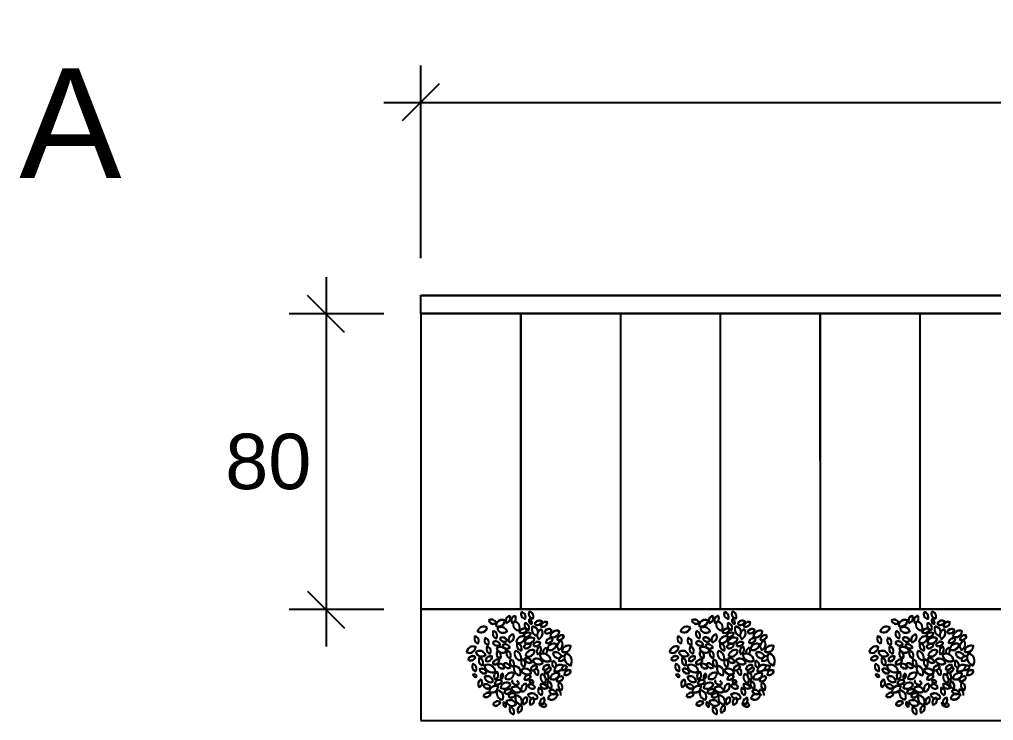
# Model space of a CAD drawing. Header units: inches. Extents: x -173 to 14008, y -3334 to 10368.
# Drawn here: x 12547.9 to 12811.4, y 289.4 to 479.1 of the extents above; entities that cross this region are included whole.
import ezdxf

# ---------------------------------------------------------------- set-up
doc = ezdxf.new("R2010")
doc.units = ezdxf.units.IN
doc.header["$MEASUREMENT"] = 0
doc.layers.add('ARREDAMENTO', color=8, linetype='Continuous', lineweight=18)
doc.layers.add('QUOTE', color=6, linetype='Continuous', lineweight=9)
doc.styles.get("Standard").update_dxf_attribs({"font": 'Arial.ttf'})
doc.dimstyles.get("Standard").update_dxf_attribs({"dimtxt": 15, "dimasz": 10, "dimexe": 10, "dimexo": 10, "dimgap": 5, "dimtad": 2, "dimtih": 1, "dimtoh": 1, "dimdec": 0, "dimzin": 0, "dimdsep": 46, "dimtxsty": 'Standard', "dimblk": 'OBLIQUE', "dimblk1": 'OBLIQUE', "dimblk2": 'OBLIQUE', "dimcen": 0.09, "dimdle": 10, "dimadec": 0, "dimazin": 0, "dimtfac": 1, "dimtdec": 0, "dimtofl": 0, "dimtmove": 0, "dimatfit": 3, "dimldrblk": 'OBLIQUE', "dimfxl": 1, "dimtolj": 1, "dimtzin": 0, "dimarcsym": 0})

# ---------------------------------------------------------------- blocks, each defined once
blk = doc.blocks.new('_Oblique')
at = {"color": 0, "linetype": 'ByBlock', "lineweight": -2}
blk.add_line((-0.5, -0.5), (0.5, 0.5), dxfattribs=at)
blk = doc.blocks.new('*D78')
at = {"layer": 'Defpoints', "color": 0, "transparency": 16777216}
for p in [(13149.49, 456.65), (12656.45, 404.49), (13149.49, 404.4)]:
    blk.add_point(p, dxfattribs=at)
at = {"layer": 'QUOTE', "color": 0, "lineweight": -2, "transparency": 16777216}
for p, q in [((12656.45, 414.49), (12656.45, 466.65)), ((13149.49, 414.4), (13149.49, 466.65)), ((12646.45, 456.65), (13159.49, 456.65))]:
    blk.add_line(p, q, dxfattribs=at)
at = {"layer": 'QUOTE', "color": 0, "lineweight": -2, "transparency": 16777216, "xscale": 10, "yscale": 10, "zscale": 10, "rotation": 180}
blk.add_blockref('_Oblique', (12656.45, 456.65), dxfattribs=at)
at = {"layer": 'QUOTE', "color": 0, "lineweight": -2, "transparency": 16777216, "xscale": 10, "yscale": 10, "zscale": 10}
blk.add_blockref('_Oblique', (13149.49, 456.65), dxfattribs=at)
at = {"layer": 'QUOTE', "color": 0, "transparency": 16777216, "insert": (12902.97, 469.25), "char_height": 15, "attachment_point": 5}
blk.add_mtext('\\A1;493', dxfattribs=at)
blk = doc.blocks.new('*D79')
at = {"layer": 'Defpoints', "color": 0, "transparency": 16777216}
for p in [(12656.49, 399.4), (12630.86, 319.4), (12656.49, 319.4)]:
    blk.add_point(p, dxfattribs=at)
at = {"layer": 'QUOTE', "color": 0, "lineweight": -2, "transparency": 16777216}
for p, q in [((12630.86, 409.4), (12630.86, 309.4)), ((12646.49, 399.4), (12620.86, 399.4)), ((12646.49, 319.4), (12620.86, 319.4))]:
    blk.add_line(p, q, dxfattribs=at)
at = {"layer": 'QUOTE', "color": 0, "lineweight": -2, "transparency": 16777216, "xscale": 10, "yscale": 10, "zscale": 10}
for p, rotation in [((12630.86, 399.4), 90), ((12630.86, 319.4), 270)]:
    blk.add_blockref('_Oblique', p, dxfattribs=dict(at, rotation=rotation))
at = {"layer": 'QUOTE', "color": 0, "transparency": 16777216, "insert": (12615.22, 359.4), "char_height": 15, "attachment_point": 5}
blk.add_mtext('\\A1;80', dxfattribs=at)

msp = doc.modelspace()

# ---------------------------------------------------------------- linework, layer by layer
for p, q in [((12656.45, 404.49), (13034.45, 404.55)), ((12656.45, 399.49), (12656.45, 404.49)), ((12656.49, 399.4), (12656.49, 404.4)), ((12656.49, 404.4), (13034.49, 404.4)), ((12683.45, 399.5), (12656.45, 399.49)), ((12656.45, 399.49), (12656.47, 289.49)), ((12683.49, 399.4), (12656.49, 399.4)), ((12656.49, 399.4), (12656.49, 289.4)), ((13034.45, 399.55), (12670.45, 399.49)), ((13034.49, 399.4), (12670.49, 399.4)), ((12710.45, 399.5), (12683.45, 399.5)), ((12683.45, 399.5), (12683.46, 319.5)), ((12710.49, 399.4), (12683.49, 399.4)), ((12683.49, 399.4), (12683.49, 319.4)), ((12737.45, 399.5), (12710.45, 399.5)), ((12710.45, 399.5), (12710.46, 319.5)), ((12737.49, 399.4), (12710.49, 399.4)), ((12710.49, 399.4), (12710.49, 319.4)), ((12764.45, 399.51), (12737.45, 399.5)), ((12737.45, 399.5), (12737.46, 319.5)), ((12764.49, 399.4), (12737.49, 399.4)), ((12737.49, 399.4), (12737.49, 319.4)), ((12791.45, 399.51), (12764.45, 399.51)), ((12764.45, 399.51), (12764.46, 319.51)), ((12791.49, 399.4), (12764.49, 399.4)), ((12764.49, 399.4), (12764.49, 319.4)), ((12818.45, 399.52), (12791.45, 399.51)), ((12791.45, 399.51), (12791.46, 319.51)), ((12818.49, 399.4), (12791.49, 399.4)), ((12791.49, 399.4), (12791.49, 319.4)), ((13034.46, 319.55), (12656.46, 319.49)), ((13034.49, 319.4), (12656.49, 319.4)), ((12656.49, 289.4), (13034.49, 289.4))]:
    msp.add_line(p, q)
at = {"layer": 'ARREDAMENTO', "linetype": 'ByBlock', "lineweight": -3}
for points in [[(12685.77, 318.89, 0.535384), (12686.84, 317.09, 0.500203)], [(12738.6, 318.8, 0.535384), (12739.64, 316.98, 0.500203)], [(12740.68, 318.9, 0.535384), (12741.76, 317.1, 0.500203)], [(12792.6, 318.81, 0.535384), (12793.64, 316.98, 0.500203)], [(12794.68, 318.91, 0.535384), (12795.76, 317.11, 0.500203)], [(12674.84, 316.52, 0.535384), (12676.83, 315.87, 0.500203)], [(12674.86, 316.42, 0.535384), (12676.86, 315.78, 0.500203)], [(12676.76, 315.09, 0.535384), (12679.22, 316.55, 0.500203)], [(12676.79, 314.99, 0.535384), (12679.24, 316.45, 0.500203)], [(12679.55, 315.85, 0.535384), (12680.5, 317.72, 0.500203)], [(12679.57, 315.76, 0.535384), (12680.52, 317.63, 0.500203)], [(12682.06, 317.75, 0.535384), (12681.11, 315.89, 0.500203)], [(12682.08, 317.66, 0.535384), (12681.13, 315.79, 0.500203)], [(12683.69, 318.79, 0.535384), (12684.73, 316.97, 0.500203)], [(12683.71, 318.69, 0.535384), (12684.75, 316.87, 0.500203)], [(12685.79, 318.79, 0.535384), (12686.87, 316.99, 0.500203)], [(12685.79, 316.83, 0.535384), (12686.47, 315.62, 0.500203)], [(12685.81, 316.73, 0.535384), (12686.5, 315.52, 0.500203)], [(12687.27, 315.56, 0.535384), (12689.25, 316.26, 0.500203)], [(12687.3, 315.46, 0.535384), (12689.27, 316.16, 0.500203)], [(12729.75, 316.53, 0.535384), (12731.74, 315.88, 0.500203)], [(12729.78, 316.42, 0.535384), (12731.77, 315.78, 0.500203)], [(12731.68, 315.1, 0.535384), (12734.13, 316.56, 0.500203)], [(12731.7, 314.99, 0.535384), (12734.16, 316.45, 0.500203)], [(12734.46, 315.86, 0.535384), (12735.41, 317.73, 0.500203)], [(12734.49, 315.76, 0.535384), (12735.44, 317.63, 0.500203)], [(12736.97, 317.76, 0.535384), (12736.02, 315.89, 0.500203)], [(12737, 317.66, 0.535384), (12736.05, 315.79, 0.500203)], [(12738.63, 318.69, 0.535384), (12739.67, 316.87, 0.500203)], [(12740.71, 318.79, 0.535384), (12741.78, 316.99, 0.500203)], [(12740.7, 316.83, 0.535384), (12741.39, 315.63, 0.500203)], [(12740.73, 316.73, 0.535384), (12741.41, 315.52, 0.500203)], [(12742.19, 315.57, 0.535384), (12744.16, 316.27, 0.500203)], [(12742.21, 315.46, 0.535384), (12744.19, 316.16, 0.500203)], [(12783.75, 316.54, 0.535384), (12785.74, 315.89, 0.500203)], [(12783.78, 316.42, 0.535384), (12785.77, 315.78, 0.500203)], [(12785.68, 315.11, 0.535384), (12788.13, 316.57, 0.500203)], [(12785.7, 314.99, 0.535384), (12788.16, 316.45, 0.500203)], [(12788.46, 315.87, 0.535384), (12789.41, 317.74, 0.500203)], [(12788.49, 315.76, 0.535384), (12789.44, 317.63, 0.500203)], [(12790.97, 317.77, 0.535384), (12790.02, 315.9, 0.500203)], [(12791, 317.66, 0.535384), (12790.05, 315.79, 0.500203)], [(12792.63, 318.69, 0.535384), (12793.67, 316.87, 0.500203)], [(12794.71, 318.79, 0.535384), (12795.78, 316.99, 0.500203)], [(12794.7, 316.84, 0.535384), (12795.39, 315.64, 0.500203)], [(12794.73, 316.73, 0.535384), (12795.41, 315.52, 0.500203)], [(12796.19, 315.58, 0.535384), (12798.16, 316.28, 0.500203)], [(12796.21, 315.46, 0.535384), (12798.19, 316.16, 0.500203)], [(12674.45, 314.53, 0.535384), (12671.84, 313.6, 0.500203)], [(12674.47, 314.44, 0.535384), (12671.87, 313.51, 0.500203)], [(12676.15, 313.65, 0.535384), (12676.89, 311.69, 0.500203)], [(12676.18, 313.56, 0.535384), (12676.92, 311.59, 0.500203)], [(12677.13, 314.38, 0.535384), (12679.82, 313.57, 0.500203)], [(12677.15, 314.28, 0.535384), (12679.84, 313.47, 0.500203)], [(12685.14, 314.07, 0.535384), (12683.18, 313.33, 0.500203)], [(12685.16, 313.97, 0.535384), (12683.2, 313.23, 0.500203)], [(12684.62, 315.81, 0.535384), (12685.7, 314.01, 0.500203)], [(12684.65, 315.71, 0.535384), (12685.72, 313.91, 0.500203)], [(12689.11, 314.14, 0.535384), (12688.28, 311.54, 0.500203)], [(12689.14, 314.04, 0.535384), (12688.3, 311.44, 0.500203)], [(12690.73, 316.01, 0.535384), (12688.93, 314.94, 0.500203)], [(12690.76, 315.92, 0.535384), (12688.95, 314.85, 0.500203)], [(12689.89, 313.28, 0.535384), (12691.86, 313.98, 0.500203)], [(12689.91, 313.18, 0.535384), (12691.89, 313.88, 0.500203)], [(12691.48, 312.15, 0.535384), (12693.94, 313.61, 0.500203)], [(12691.51, 312.05, 0.535384), (12693.96, 313.51, 0.500203)], [(12729.36, 314.54, 0.535384), (12726.76, 313.61, 0.500203)], [(12729.39, 314.44, 0.535384), (12726.78, 313.51, 0.500203)], [(12731.07, 313.66, 0.535384), (12731.81, 311.7, 0.500203)], [(12731.09, 313.56, 0.535384), (12731.83, 311.59, 0.500203)], [(12732.04, 314.39, 0.535384), (12734.73, 313.57, 0.500203)], [(12732.07, 314.28, 0.535384), (12734.76, 313.47, 0.500203)], [(12740.05, 314.08, 0.535384), (12738.09, 313.34, 0.500203)], [(12740.08, 313.97, 0.535384), (12738.12, 313.23, 0.500203)], [(12739.53, 315.81, 0.535384), (12740.61, 314.02, 0.500203)], [(12739.56, 315.71, 0.535384), (12740.64, 313.91, 0.500203)], [(12744.03, 314.15, 0.535384), (12743.19, 311.55, 0.500203)], [(12744.05, 314.04, 0.535384), (12743.22, 311.44, 0.500203)], [(12745.64, 316.02, 0.535384), (12743.84, 314.95, 0.500203)], [(12745.67, 315.92, 0.535384), (12743.87, 314.85, 0.500203)], [(12744.8, 313.29, 0.535384), (12746.78, 313.99, 0.500203)], [(12744.83, 313.18, 0.535384), (12746.8, 313.88, 0.500203)], [(12746.39, 312.16, 0.535384), (12748.85, 313.61, 0.500203)], [(12746.42, 312.05, 0.535384), (12748.88, 313.51, 0.500203)], [(12783.36, 314.55, 0.535384), (12780.76, 313.62, 0.500203)], [(12783.39, 314.44, 0.535384), (12780.78, 313.51, 0.500203)], [(12785.07, 313.67, 0.535384), (12785.81, 311.71, 0.500203)], [(12785.09, 313.56, 0.535384), (12785.83, 311.59, 0.500203)], [(12786.04, 314.4, 0.535384), (12788.73, 313.58, 0.500203)], [(12786.07, 314.28, 0.535384), (12788.76, 313.47, 0.500203)], [(12794.05, 314.09, 0.535384), (12792.09, 313.35, 0.500203)], [(12794.08, 313.97, 0.535384), (12792.12, 313.23, 0.500203)], [(12793.53, 315.82, 0.535384), (12794.61, 314.02, 0.500203)], [(12793.56, 315.71, 0.535384), (12794.64, 313.91, 0.500203)], [(12798.03, 314.16, 0.535384), (12797.19, 311.56, 0.500203)], [(12798.05, 314.04, 0.535384), (12797.22, 311.44, 0.500203)], [(12799.64, 316.03, 0.535384), (12797.84, 314.96, 0.500203)], [(12799.67, 315.92, 0.535384), (12797.87, 314.85, 0.500203)], [(12798.8, 313.3, 0.535384), (12800.78, 314, 0.500203)], [(12798.83, 313.18, 0.535384), (12800.8, 313.88, 0.500203)], [(12800.39, 312.17, 0.535384), (12802.85, 313.62, 0.500203)], [(12800.42, 312.05, 0.535384), (12802.88, 313.51, 0.500203)], [(12671.92, 310.3, 0.535384), (12671.16, 312.26, 0.500203)], [(12671.95, 310.21, 0.535384), (12671.18, 312.16, 0.500203)], [(12674.66, 309.86, 0.535384), (12673.89, 311.81, 0.500203)], [(12674.68, 309.76, 0.535384), (12673.92, 311.71, 0.500203)], [(12677.85, 311.68, 0.535384), (12679.84, 311.04, 0.500203)], [(12677.87, 311.59, 0.535384), (12679.87, 310.94, 0.500203)], [(12680.34, 310.6, 0.535384), (12681.49, 312.76, 0.500203)], [(12680.36, 310.5, 0.535384), (12681.52, 312.66, 0.500203)], [(12682.24, 310.62, 0.535384), (12684.69, 312.07, 0.500203)], [(12682.26, 310.52, 0.535384), (12684.72, 311.98, 0.500203)], [(12684.27, 312.31, 0.535384), (12686.24, 313.01, 0.500203)], [(12684.29, 312.21, 0.535384), (12686.27, 312.92, 0.500203)], [(12684.52, 310.64, 0.535384), (12687.25, 311.61, 0.500203)], [(12684.55, 310.54, 0.535384), (12687.27, 311.51, 0.500203)], [(12692.13, 311.57, 0.535384), (12690.32, 310.5, 0.500203)], [(12692.15, 311.47, 0.535384), (12690.35, 310.4, 0.500203)], [(12694.52, 311.04, 0.535384), (12693.71, 308.52, 0.500203)], [(12695.18, 312.39, 0.535384), (12693.38, 311.32, 0.500203)], [(12694.55, 310.94, 0.535384), (12693.74, 308.42, 0.500203)], [(12695.21, 312.29, 0.535384), (12693.41, 311.22, 0.500203)], [(12726.84, 310.31, 0.535384), (12726.07, 312.26, 0.500203)], [(12726.86, 310.21, 0.535384), (12726.1, 312.16, 0.500203)], [(12729.57, 309.86, 0.535384), (12728.81, 311.82, 0.500203)], [(12729.6, 309.76, 0.535384), (12728.83, 311.71, 0.500203)], [(12732.76, 311.69, 0.535384), (12734.76, 311.04, 0.500203)], [(12732.79, 311.59, 0.535384), (12734.78, 310.94, 0.500203)], [(12735.25, 310.61, 0.535384), (12736.4, 312.77, 0.500203)], [(12735.28, 310.5, 0.535384), (12736.43, 312.66, 0.500203)], [(12737.15, 310.63, 0.535384), (12739.61, 312.08, 0.500203)], [(12737.18, 310.52, 0.535384), (12739.63, 311.98, 0.500203)], [(12739.18, 312.32, 0.535384), (12741.16, 313.02, 0.500203)], [(12739.21, 312.21, 0.535384), (12741.18, 312.92, 0.500203)], [(12739.43, 310.65, 0.535384), (12742.16, 311.62, 0.500203)], [(12739.46, 310.54, 0.535384), (12742.19, 311.51, 0.500203)], [(12747.04, 311.58, 0.535384), (12745.24, 310.51, 0.500203)], [(12747.07, 311.47, 0.535384), (12745.26, 310.4, 0.500203)], [(12749.43, 311.05, 0.535384), (12748.63, 308.53, 0.500203)], [(12750.1, 312.4, 0.535384), (12748.3, 311.33, 0.500203)], [(12749.46, 310.94, 0.535384), (12748.65, 308.42, 0.500203)], [(12750.12, 312.29, 0.535384), (12748.32, 311.22, 0.500203)], [(12780.84, 310.32, 0.535384), (12780.07, 312.27, 0.500203)], [(12780.86, 310.21, 0.535384), (12780.1, 312.16, 0.500203)], [(12783.57, 309.87, 0.535384), (12782.81, 311.83, 0.500203)], [(12783.6, 309.76, 0.535384), (12782.83, 311.71, 0.500203)], [(12786.76, 311.7, 0.535384), (12788.76, 311.05, 0.500203)], [(12786.79, 311.59, 0.535384), (12788.78, 310.94, 0.500203)], [(12789.25, 310.62, 0.535384), (12790.4, 312.78, 0.500203)], [(12789.28, 310.5, 0.535384), (12790.43, 312.66, 0.500203)], [(12791.15, 310.63, 0.535384), (12793.61, 312.09, 0.500203)], [(12791.18, 310.52, 0.535384), (12793.63, 311.98, 0.500203)], [(12793.18, 312.33, 0.535384), (12795.16, 313.03, 0.500203)], [(12793.21, 312.21, 0.535384), (12795.18, 312.92, 0.500203)], [(12793.43, 310.66, 0.535384), (12796.16, 311.63, 0.500203)], [(12793.46, 310.54, 0.535384), (12796.19, 311.51, 0.500203)], [(12801.04, 311.59, 0.535384), (12799.24, 310.52, 0.500203)], [(12801.07, 311.47, 0.535384), (12799.26, 310.4, 0.500203)], [(12803.43, 311.06, 0.535384), (12802.63, 308.54, 0.500203)], [(12804.1, 312.41, 0.535384), (12802.3, 311.34, 0.500203)], [(12803.46, 310.94, 0.535384), (12802.65, 308.42, 0.500203)], [(12804.12, 312.29, 0.535384), (12802.32, 311.22, 0.500203)], [(12668.86, 307.9, 0.535384), (12671.32, 309.36, 0.500203)], [(12668.89, 307.81, 0.535384), (12671.34, 309.26, 0.500203)], [(12671.32, 307.97, 0.535384), (12674.01, 307.15, 0.500203)], [(12675.18, 307.52, 0.535384), (12674.41, 309.47, 0.500203)], [(12675.2, 307.42, 0.535384), (12674.44, 309.38, 0.500203)], [(12675.92, 310.6, 0.535384), (12677.92, 310, 0.500203)], [(12675.94, 310.51, 0.535384), (12677.95, 309.9, 0.500203)], [(12676.93, 309.01, 0.535384), (12679.62, 308.19, 0.500203)], [(12676.96, 308.91, 0.535384), (12679.65, 308.09, 0.500203)], [(12678.52, 309.81, 0.535384), (12680.53, 309.2, 0.500203)], [(12678.54, 309.71, 0.535384), (12680.55, 309.1, 0.500203)], [(12680.56, 306.38, 0.535384), (12679.82, 308.34, 0.500203)], [(12681.98, 308.28, 0.535384), (12683.49, 305.76, 0.500203)], [(12682.58, 310.23, 0.535384), (12683.66, 308.43, 0.500203)], [(12682.61, 310.13, 0.535384), (12683.68, 308.33, 0.500203)], [(12684.28, 309.22, 0.535384), (12686.24, 309.97, 0.500203)], [(12684.31, 309.12, 0.535384), (12686.27, 309.87, 0.500203)], [(12684.8, 306.92, 0.535384), (12687.26, 308.37, 0.500203)], [(12684.82, 306.82, 0.535384), (12687.28, 308.28, 0.500203)], [(12686.85, 309.81, 0.535384), (12688.83, 310.51, 0.500203)], [(12686.88, 309.71, 0.535384), (12688.85, 310.42, 0.500203)], [(12688.77, 309.4, 0.535384), (12688.13, 307.4, 0.500203)], [(12688.8, 309.3, 0.535384), (12688.15, 307.3, 0.500203)], [(12690.67, 308.67, 0.535384), (12693.13, 310.13, 0.500203)], [(12690.7, 308.57, 0.535384), (12693.15, 310.03, 0.500203)], [(12694.59, 308.12, 0.535384), (12697.05, 309.58, 0.500203)], [(12694.62, 308.03, 0.535384), (12697.07, 309.48, 0.500203)], [(12723.78, 307.91, 0.535384), (12726.23, 309.37, 0.500203)], [(12723.8, 307.81, 0.535384), (12726.26, 309.26, 0.500203)], [(12726.23, 307.97, 0.535384), (12728.92, 307.16, 0.500203)], [(12730.09, 307.53, 0.535384), (12729.33, 309.48, 0.500203)], [(12730.12, 307.42, 0.535384), (12729.35, 309.38, 0.500203)], [(12730.83, 310.61, 0.535384), (12732.84, 310, 0.500203)], [(12730.85, 310.51, 0.535384), (12732.86, 309.9, 0.500203)], [(12731.85, 309.01, 0.535384), (12734.53, 308.2, 0.500203)], [(12731.87, 308.91, 0.535384), (12734.56, 308.09, 0.500203)], [(12733.43, 309.82, 0.535384), (12735.44, 309.21, 0.500203)], [(12733.46, 309.71, 0.535384), (12735.47, 309.1, 0.500203)], [(12735.48, 306.39, 0.535384), (12734.74, 308.35, 0.500203)], [(12736.89, 308.29, 0.535384), (12738.4, 305.77, 0.500203)], [(12737.5, 310.23, 0.535384), (12738.57, 308.43, 0.500203)], [(12737.52, 310.13, 0.535384), (12738.6, 308.33, 0.500203)], [(12739.2, 309.23, 0.535384), (12741.16, 309.97, 0.500203)], [(12739.22, 309.12, 0.535384), (12741.18, 309.87, 0.500203)], [(12739.71, 306.93, 0.535384), (12742.17, 308.38, 0.500203)], [(12739.74, 306.82, 0.535384), (12742.19, 308.28, 0.500203)], [(12741.77, 309.82, 0.535384), (12743.74, 310.52, 0.500203)], [(12741.79, 309.71, 0.535384), (12743.77, 310.42, 0.500203)], [(12743.69, 309.41, 0.535384), (12743.04, 307.41, 0.500203)], [(12743.71, 309.3, 0.535384), (12743.07, 307.3, 0.500203)], [(12745.59, 308.68, 0.535384), (12748.04, 310.14, 0.500203)], [(12745.61, 308.57, 0.535384), (12748.07, 310.03, 0.500203)], [(12749.51, 308.13, 0.535384), (12751.96, 309.59, 0.500203)], [(12749.53, 308.03, 0.535384), (12751.99, 309.48, 0.500203)], [(12777.78, 307.92, 0.535384), (12780.23, 309.38, 0.500203)], [(12777.8, 307.81, 0.535384), (12780.26, 309.26, 0.500203)], [(12780.23, 307.98, 0.535384), (12782.92, 307.17, 0.500203)], [(12784.09, 307.54, 0.535384), (12783.33, 309.49, 0.500203)], [(12784.12, 307.42, 0.535384), (12783.35, 309.38, 0.500203)], [(12784.83, 310.62, 0.535384), (12786.84, 310.01, 0.500203)], [(12784.85, 310.51, 0.535384), (12786.86, 309.9, 0.500203)], [(12785.85, 309.02, 0.535384), (12788.53, 308.21, 0.500203)], [(12785.87, 308.91, 0.535384), (12788.56, 308.09, 0.500203)], [(12787.43, 309.83, 0.535384), (12789.44, 309.22, 0.500203)], [(12787.46, 309.71, 0.535384), (12789.47, 309.1, 0.500203)], [(12789.48, 306.4, 0.535384), (12788.74, 308.36, 0.500203)], [(12790.89, 308.3, 0.535384), (12792.4, 305.78, 0.500203)], [(12791.5, 310.24, 0.535384), (12792.57, 308.44, 0.500203)], [(12791.52, 310.13, 0.535384), (12792.6, 308.33, 0.500203)], [(12793.2, 309.24, 0.535384), (12795.16, 309.98, 0.500203)], [(12793.22, 309.12, 0.535384), (12795.18, 309.87, 0.500203)], [(12793.71, 306.94, 0.535384), (12796.17, 308.39, 0.500203)], [(12793.74, 306.82, 0.535384), (12796.19, 308.28, 0.500203)], [(12795.77, 309.83, 0.535384), (12797.74, 310.53, 0.500203)], [(12795.79, 309.71, 0.535384), (12797.77, 310.42, 0.500203)], [(12797.69, 309.42, 0.535384), (12797.04, 307.42, 0.500203)], [(12797.71, 309.3, 0.535384), (12797.07, 307.3, 0.500203)], [(12799.59, 308.69, 0.535384), (12802.04, 310.15, 0.500203)], [(12799.61, 308.57, 0.535384), (12802.07, 310.03, 0.500203)], [(12803.51, 308.14, 0.535384), (12805.96, 309.6, 0.500203)], [(12803.53, 308.03, 0.535384), (12805.99, 309.48, 0.500203)], [(12671.23, 306.62, 0.535384), (12669.25, 305.92, 0.500203)], [(12671.25, 306.52, 0.535384), (12669.28, 305.82, 0.500203)], [(12671.34, 307.87, 0.535384), (12674.03, 307.06, 0.500203)], [(12673.09, 304.38, 0.535384), (12672.32, 306.33, 0.500203)], [(12673.11, 304.29, 0.535384), (12672.35, 306.24, 0.500203)], [(12673.97, 305.61, 0.535384), (12675.76, 306.71, 0.500203)], [(12674, 305.52, 0.535384), (12675.79, 306.61, 0.500203)], [(12675.94, 304.76, 0.535384), (12677.73, 305.85, 0.500203)], [(12675.96, 304.66, 0.535384), (12677.75, 305.76, 0.500203)], [(12677.93, 306.25, 0.535384), (12677.16, 308.21, 0.500203)], [(12677.95, 306.16, 0.535384), (12677.19, 308.11, 0.500203)], [(12680.59, 306.28, 0.535384), (12679.85, 308.25, 0.500203)], [(12680.86, 305.98, 0.535384), (12681.41, 303.96, 0.500203)], [(12680.89, 305.89, 0.535384), (12681.43, 303.86, 0.500203)], [(12682, 308.18, 0.535384), (12683.51, 305.66, 0.500203)], [(12684.41, 303.99, 0.535384), (12683.87, 306.02, 0.500203)], [(12684.44, 303.89, 0.535384), (12683.89, 305.92, 0.500203)], [(12684.59, 306.19, 0.535384), (12686.45, 305.21, 0.500203)], [(12684.62, 306.1, 0.535384), (12686.47, 305.11, 0.500203)], [(12686.79, 305.83, 0.535384), (12689.48, 305.02, 0.500203)], [(12686.81, 305.73, 0.535384), (12689.5, 304.92, 0.500203)], [(12688.63, 307.3, 0.535384), (12691.66, 305.69, 0.500203)], [(12688.65, 307.2, 0.535384), (12691.68, 305.59, 0.500203)], [(12696.91, 304.33, 0.535384), (12695.67, 307.66, 0.500203)], [(12696.94, 304.23, 0.535384), (12695.69, 307.56, 0.500203)], [(12726.14, 306.63, 0.535384), (12724.17, 305.93, 0.500203)], [(12726.17, 306.52, 0.535384), (12724.19, 305.82, 0.500203)], [(12726.26, 307.87, 0.535384), (12728.94, 307.06, 0.500203)], [(12728, 304.39, 0.535384), (12727.24, 306.34, 0.500203)], [(12728.03, 304.29, 0.535384), (12727.26, 306.24, 0.500203)], [(12728.89, 305.62, 0.535384), (12730.68, 306.72, 0.500203)], [(12728.91, 305.52, 0.535384), (12730.7, 306.61, 0.500203)], [(12730.85, 304.76, 0.535384), (12732.64, 305.86, 0.500203)], [(12730.88, 304.66, 0.535384), (12732.66, 305.76, 0.500203)], [(12732.84, 306.26, 0.535384), (12732.08, 308.21, 0.500203)], [(12732.87, 306.16, 0.535384), (12732.1, 308.11, 0.500203)], [(12735.5, 306.28, 0.535384), (12734.76, 308.25, 0.500203)], [(12735.78, 305.99, 0.535384), (12736.32, 303.97, 0.500203)], [(12735.8, 305.89, 0.535384), (12736.35, 303.86, 0.500203)], [(12736.92, 308.18, 0.535384), (12738.43, 305.66, 0.500203)], [(12739.33, 304, 0.535384), (12738.78, 306.03, 0.500203)], [(12739.35, 303.89, 0.535384), (12738.81, 305.92, 0.500203)], [(12739.51, 306.2, 0.535384), (12741.36, 305.22, 0.500203)], [(12739.53, 306.1, 0.535384), (12741.38, 305.11, 0.500203)], [(12741.7, 305.84, 0.535384), (12744.39, 305.02, 0.500203)], [(12741.73, 305.73, 0.535384), (12744.41, 304.92, 0.500203)], [(12743.54, 307.31, 0.535384), (12746.57, 305.7, 0.500203)], [(12743.57, 307.2, 0.535384), (12746.6, 305.59, 0.500203)], [(12751.83, 304.34, 0.535384), (12750.58, 307.67, 0.500203)], [(12751.85, 304.23, 0.535384), (12750.61, 307.56, 0.500203)], [(12780.14, 306.64, 0.535384), (12778.17, 305.93, 0.500203)], [(12780.17, 306.52, 0.535384), (12778.19, 305.82, 0.500203)], [(12780.26, 307.87, 0.535384), (12782.94, 307.06, 0.500203)], [(12782, 304.4, 0.535384), (12781.24, 306.35, 0.500203)], [(12782.03, 304.29, 0.535384), (12781.26, 306.24, 0.500203)], [(12782.89, 305.63, 0.535384), (12784.68, 306.73, 0.500203)], [(12782.91, 305.52, 0.535384), (12784.7, 306.61, 0.500203)], [(12784.85, 304.77, 0.535384), (12786.64, 305.87, 0.500203)], [(12784.88, 304.66, 0.535384), (12786.66, 305.76, 0.500203)], [(12786.84, 306.27, 0.535384), (12786.08, 308.22, 0.500203)], [(12786.87, 306.16, 0.535384), (12786.1, 308.11, 0.500203)], [(12789.5, 306.28, 0.535384), (12788.76, 308.25, 0.500203)], [(12789.78, 306, 0.535384), (12790.32, 303.98, 0.500203)], [(12789.8, 305.89, 0.535384), (12790.35, 303.86, 0.500203)], [(12790.92, 308.18, 0.535384), (12792.43, 305.66, 0.500203)], [(12793.33, 304.01, 0.535384), (12792.78, 306.03, 0.500203)], [(12793.35, 303.89, 0.535384), (12792.81, 305.92, 0.500203)], [(12793.51, 306.21, 0.535384), (12795.36, 305.23, 0.500203)], [(12793.53, 306.1, 0.535384), (12795.38, 305.11, 0.500203)], [(12795.7, 305.85, 0.535384), (12798.39, 305.03, 0.500203)], [(12795.73, 305.73, 0.535384), (12798.41, 304.92, 0.500203)], [(12797.54, 307.32, 0.535384), (12800.57, 305.71, 0.500203)], [(12797.57, 307.2, 0.535384), (12800.6, 305.59, 0.500203)], [(12805.83, 304.35, 0.535384), (12804.58, 307.68, 0.500203)], [(12805.85, 304.23, 0.535384), (12804.61, 307.56, 0.500203)], [(12671.33, 302.78, 0.535384), (12670.57, 304.73, 0.500203)], [(12671.35, 302.68, 0.535384), (12670.59, 304.63, 0.500203)], [(12674.22, 302.33, 0.535384), (12672.37, 303.31, 0.500203)], [(12674.24, 302.23, 0.535384), (12672.39, 303.21, 0.500203)], [(12676.65, 302.68, 0.535384), (12673.62, 304.29, 0.500203)], [(12676.67, 302.58, 0.535384), (12673.64, 304.19, 0.500203)], [(12679.11, 303.66, 0.535384), (12677.26, 304.65, 0.500203)], [(12679.13, 303.57, 0.535384), (12677.28, 304.55, 0.500203)], [(12680.68, 303.78, 0.535384), (12678.83, 304.77, 0.500203)], [(12680.71, 303.68, 0.535384), (12678.85, 304.67, 0.500203)], [(12683.3, 301.69, 0.535384), (12681.79, 304.22, 0.500203)], [(12683.32, 301.6, 0.535384), (12681.81, 304.12, 0.500203)], [(12683.66, 303.14, 0.535384), (12686.35, 302.33, 0.500203)], [(12683.68, 303.05, 0.535384), (12686.37, 302.23, 0.500203)], [(12687.96, 304.21, 0.535384), (12686.15, 303.14, 0.500203)], [(12687.98, 304.11, 0.535384), (12686.18, 303.04, 0.500203)], [(12691.3, 304.36, 0.535384), (12689.52, 303.27, 0.500203)], [(12691.33, 304.26, 0.535384), (12689.54, 303.17, 0.500203)], [(12695, 304.34, 0.535384), (12692.54, 302.88, 0.500203)], [(12695.02, 304.24, 0.535384), (12692.57, 302.78, 0.500203)], [(12697.06, 302.95, 0.535384), (12695.25, 301.88, 0.500203)], [(12726.25, 302.78, 0.535384), (12725.48, 304.74, 0.500203)], [(12726.27, 302.68, 0.535384), (12725.5, 304.63, 0.500203)], [(12729.13, 302.34, 0.535384), (12727.28, 303.32, 0.500203)], [(12729.16, 302.23, 0.535384), (12727.3, 303.21, 0.500203)], [(12731.56, 302.69, 0.535384), (12728.53, 304.3, 0.500203)], [(12731.59, 302.58, 0.535384), (12728.56, 304.19, 0.500203)], [(12734.02, 303.67, 0.535384), (12732.17, 304.66, 0.500203)], [(12734.05, 303.57, 0.535384), (12732.19, 304.55, 0.500203)], [(12735.6, 303.79, 0.535384), (12733.74, 304.77, 0.500203)], [(12735.62, 303.68, 0.535384), (12733.77, 304.67, 0.500203)], [(12738.21, 301.7, 0.535384), (12736.7, 304.23, 0.500203)], [(12738.24, 301.6, 0.535384), (12736.73, 304.12, 0.500203)], [(12738.57, 303.15, 0.535384), (12741.26, 302.34, 0.500203)], [(12738.59, 303.05, 0.535384), (12741.28, 302.23, 0.500203)], [(12742.87, 304.22, 0.535384), (12741.07, 303.15, 0.500203)], [(12742.9, 304.11, 0.535384), (12741.09, 303.04, 0.500203)], [(12746.22, 304.37, 0.535384), (12744.43, 303.28, 0.500203)], [(12746.24, 304.26, 0.535384), (12744.45, 303.17, 0.500203)], [(12749.91, 304.35, 0.535384), (12747.46, 302.89, 0.500203)], [(12749.94, 304.24, 0.535384), (12747.48, 302.78, 0.500203)], [(12751.97, 302.96, 0.535384), (12750.17, 301.89, 0.500203)], [(12780.25, 302.79, 0.535384), (12779.48, 304.75, 0.500203)], [(12780.27, 302.68, 0.535384), (12779.5, 304.63, 0.500203)], [(12783.13, 302.34, 0.535384), (12781.28, 303.33, 0.500203)], [(12783.16, 302.23, 0.535384), (12781.3, 303.21, 0.500203)], [(12785.56, 302.69, 0.535384), (12782.53, 304.3, 0.500203)], [(12785.59, 302.58, 0.535384), (12782.56, 304.19, 0.500203)], [(12788.02, 303.68, 0.535384), (12786.17, 304.66, 0.500203)], [(12788.05, 303.57, 0.535384), (12786.19, 304.55, 0.500203)], [(12789.6, 303.8, 0.535384), (12787.74, 304.78, 0.500203)], [(12789.62, 303.68, 0.535384), (12787.77, 304.67, 0.500203)], [(12792.21, 301.71, 0.535384), (12790.7, 304.24, 0.500203)], [(12792.24, 301.6, 0.535384), (12790.73, 304.12, 0.500203)], [(12792.57, 303.16, 0.535384), (12795.26, 302.35, 0.500203)], [(12792.59, 303.05, 0.535384), (12795.28, 302.23, 0.500203)], [(12796.87, 304.23, 0.535384), (12795.07, 303.16, 0.500203)], [(12796.9, 304.11, 0.535384), (12795.09, 303.04, 0.500203)], [(12800.22, 304.38, 0.535384), (12798.43, 303.28, 0.500203)], [(12800.24, 304.26, 0.535384), (12798.45, 303.17, 0.500203)], [(12803.91, 304.35, 0.535384), (12801.46, 302.9, 0.500203)], [(12803.94, 304.24, 0.535384), (12801.48, 302.78, 0.500203)], [(12805.97, 302.96, 0.535384), (12804.17, 301.89, 0.500203)], [(12671.61, 301.3, 0.535384), (12670.58, 301.85, 0.500203)], [(12671.63, 301.21, 0.535384), (12670.6, 301.76, 0.500203)], [(12672.2, 298.51, 0.535384), (12672.84, 300.51, 0.500203)], [(12672.22, 298.42, 0.535384), (12672.86, 300.41, 0.500203)], [(12676.04, 299.97, 0.535384), (12673.69, 301.22, 0.500203)], [(12676.06, 299.88, 0.535384), (12673.71, 301.12, 0.500203)], [(12676.5, 300.58, 0.535384), (12677.15, 302.57, 0.500203)], [(12676.53, 300.48, 0.535384), (12677.17, 302.48, 0.500203)], [(12678.42, 300.17, 0.535384), (12676.45, 299.46, 0.500203)], [(12678.19, 300.8, 0.535384), (12678.61, 302.1, 0.500203)], [(12678.21, 300.7, 0.535384), (12678.63, 302.01, 0.500203)], [(12679.26, 300.8, 0.535384), (12681.72, 302.26, 0.500203)], [(12679.28, 300.71, 0.535384), (12681.74, 302.16, 0.500203)], [(12686.24, 301.66, 0.535384), (12684.44, 300.59, 0.500203)], [(12686.27, 301.56, 0.535384), (12684.46, 300.49, 0.500203)], [(12689.14, 302.04, 0.535384), (12690.06, 299.58, 0.500203)], [(12689.16, 301.94, 0.535384), (12690.08, 299.49, 0.500203)], [(12690.1, 302.46, 0.535384), (12690.86, 300.5, 0.500203)], [(12690.12, 302.36, 0.535384), (12690.89, 300.41, 0.500203)], [(12691.48, 300.73, 0.535384), (12693.93, 302.18, 0.500203)], [(12691.5, 300.63, 0.535384), (12693.96, 302.08, 0.500203)], [(12695.01, 301.25, 0.535384), (12693.21, 300.18, 0.500203)], [(12695.04, 301.15, 0.535384), (12693.23, 300.08, 0.500203)], [(12697.08, 302.85, 0.535384), (12695.28, 301.78, 0.500203)], [(12726.53, 301.31, 0.535384), (12725.49, 301.86, 0.500203)], [(12726.55, 301.21, 0.535384), (12725.52, 301.76, 0.500203)], [(12727.11, 298.52, 0.535384), (12727.76, 300.52, 0.500203)], [(12727.14, 298.42, 0.535384), (12727.78, 300.41, 0.500203)], [(12730.95, 299.98, 0.535384), (12728.6, 301.23, 0.500203)], [(12730.97, 299.88, 0.535384), (12728.63, 301.12, 0.500203)], [(12731.42, 300.59, 0.535384), (12732.06, 302.58, 0.500203)], [(12731.44, 300.48, 0.535384), (12732.08, 302.48, 0.500203)], [(12733.34, 300.17, 0.535384), (12731.36, 299.47, 0.500203)], [(12733.1, 300.8, 0.535384), (12733.52, 302.11, 0.500203)], [(12733.13, 300.7, 0.535384), (12733.55, 302.01, 0.500203)], [(12734.17, 300.81, 0.535384), (12736.63, 302.27, 0.500203)], [(12734.2, 300.71, 0.535384), (12736.65, 302.16, 0.500203)], [(12741.16, 301.67, 0.535384), (12739.35, 300.6, 0.500203)], [(12741.18, 301.56, 0.535384), (12739.38, 300.49, 0.500203)], [(12744.05, 302.05, 0.535384), (12744.97, 299.59, 0.500203)], [(12744.08, 301.94, 0.535384), (12745, 299.49, 0.500203)], [(12745.01, 302.47, 0.535384), (12745.78, 300.51, 0.500203)], [(12745.04, 302.36, 0.535384), (12745.8, 300.41, 0.500203)], [(12746.39, 300.73, 0.535384), (12748.85, 302.19, 0.500203)], [(12746.41, 300.63, 0.535384), (12748.87, 302.08, 0.500203)], [(12749.93, 301.26, 0.535384), (12748.12, 300.19, 0.500203)], [(12749.95, 301.15, 0.535384), (12748.15, 300.08, 0.500203)], [(12752, 302.85, 0.535384), (12750.19, 301.78, 0.500203)], [(12780.53, 301.32, 0.535384), (12779.49, 301.87, 0.500203)], [(12780.55, 301.21, 0.535384), (12779.52, 301.76, 0.500203)], [(12781.11, 298.53, 0.535384), (12781.76, 300.53, 0.500203)], [(12781.14, 298.42, 0.535384), (12781.78, 300.41, 0.500203)], [(12784.95, 299.99, 0.535384), (12782.6, 301.24, 0.500203)], [(12784.97, 299.88, 0.535384), (12782.63, 301.12, 0.500203)], [(12785.42, 300.59, 0.535384), (12786.06, 302.59, 0.500203)], [(12785.44, 300.48, 0.535384), (12786.08, 302.48, 0.500203)], [(12787.34, 300.18, 0.535384), (12785.36, 299.48, 0.500203)], [(12787.1, 300.81, 0.535384), (12787.52, 302.12, 0.500203)], [(12787.13, 300.7, 0.535384), (12787.55, 302.01, 0.500203)], [(12788.17, 300.82, 0.535384), (12790.63, 302.28, 0.500203)], [(12788.2, 300.71, 0.535384), (12790.65, 302.16, 0.500203)], [(12795.16, 301.68, 0.535384), (12793.35, 300.61, 0.500203)], [(12795.18, 301.56, 0.535384), (12793.38, 300.49, 0.500203)], [(12798.05, 302.06, 0.535384), (12798.97, 299.6, 0.500203)], [(12798.08, 301.94, 0.535384), (12799, 299.49, 0.500203)], [(12799.01, 302.48, 0.535384), (12799.78, 300.52, 0.500203)], [(12799.04, 302.36, 0.535384), (12799.8, 300.41, 0.500203)], [(12800.39, 300.74, 0.535384), (12802.85, 302.2, 0.500203)], [(12800.41, 300.63, 0.535384), (12802.87, 302.08, 0.500203)], [(12803.93, 301.27, 0.535384), (12802.12, 300.2, 0.500203)], [(12803.95, 301.15, 0.535384), (12802.15, 300.08, 0.500203)], [(12806, 302.85, 0.535384), (12804.19, 301.78, 0.500203)], [(12675.37, 298.36, 0.535384), (12673.37, 298.97, 0.500203)], [(12675.4, 298.27, 0.535384), (12673.39, 298.87, 0.500203)], [(12674.93, 297.21, 0.535384), (12677.39, 298.67, 0.500203)], [(12674.95, 297.12, 0.535384), (12677.41, 298.57, 0.500203)], [(12678.45, 300.07, 0.535384), (12676.47, 299.37, 0.500203)], [(12680.76, 299.33, 0.535384), (12678.03, 298.36, 0.500203)], [(12680.78, 299.24, 0.535384), (12678.05, 298.27, 0.500203)], [(12681.01, 297.67, 0.535384), (12679.03, 296.96, 0.500203)], [(12681.03, 297.57, 0.535384), (12679.06, 296.87, 0.500203)], [(12680.94, 298.24, 0.535384), (12683.63, 297.43, 0.500203)], [(12680.96, 298.14, 0.535384), (12683.65, 297.33, 0.500203)], [(12684.94, 299.38, 0.535384), (12683.79, 297.21, 0.500203)], [(12684.96, 299.28, 0.535384), (12683.81, 297.12, 0.500203)], [(12687.43, 298.29, 0.535384), (12685.43, 298.94, 0.500203)], [(12687.45, 298.2, 0.535384), (12685.46, 298.84, 0.500203)], [(12687.04, 299.76, 0.535384), (12685.81, 300.16, 0.500203)], [(12687.07, 299.66, 0.535384), (12685.84, 300.06, 0.500203)], [(12689.12, 296.32, 0.535384), (12688.39, 298.29, 0.500203)], [(12689.15, 296.22, 0.535384), (12688.41, 298.19, 0.500203)], [(12688.76, 299.22, 0.535384), (12690.62, 298.24, 0.500203)], [(12688.79, 299.12, 0.535384), (12690.64, 298.14, 0.500203)], [(12690.92, 300.04, 0.535384), (12691.66, 298.07, 0.500203)], [(12690.95, 299.94, 0.535384), (12691.68, 297.97, 0.500203)], [(12693.18, 296.83, 0.535384), (12691.17, 297.44, 0.500203)], [(12693.84, 299.7, 0.535384), (12694.58, 297.74, 0.500203)], [(12693.87, 299.6, 0.535384), (12694.6, 297.64, 0.500203)], [(12730.29, 298.37, 0.535384), (12728.28, 298.98, 0.500203)], [(12730.31, 298.27, 0.535384), (12728.3, 298.87, 0.500203)], [(12729.84, 297.22, 0.535384), (12732.3, 298.68, 0.500203)], [(12729.87, 297.12, 0.535384), (12732.32, 298.57, 0.500203)], [(12733.36, 300.07, 0.535384), (12731.39, 299.37, 0.500203)], [(12735.67, 299.34, 0.535384), (12732.94, 298.37, 0.500203)], [(12735.69, 299.24, 0.535384), (12732.97, 298.27, 0.500203)], [(12735.92, 297.67, 0.535384), (12733.95, 296.97, 0.500203)], [(12735.94, 297.57, 0.535384), (12733.97, 296.87, 0.500203)], [(12735.85, 298.25, 0.535384), (12738.54, 297.43, 0.500203)], [(12735.88, 298.14, 0.535384), (12738.57, 297.33, 0.500203)], [(12739.85, 299.39, 0.535384), (12738.7, 297.22, 0.500203)], [(12739.88, 299.28, 0.535384), (12738.72, 297.12, 0.500203)], [(12742.34, 298.3, 0.535384), (12740.35, 298.95, 0.500203)], [(12742.37, 298.2, 0.535384), (12740.37, 298.84, 0.500203)], [(12741.96, 299.77, 0.535384), (12740.73, 300.16, 0.500203)], [(12741.98, 299.66, 0.535384), (12740.75, 300.06, 0.500203)], [(12744.04, 296.33, 0.535384), (12743.3, 298.29, 0.500203)], [(12744.06, 296.22, 0.535384), (12743.32, 298.19, 0.500203)], [(12743.68, 299.23, 0.535384), (12745.53, 298.25, 0.500203)], [(12743.7, 299.12, 0.535384), (12745.55, 298.14, 0.500203)], [(12745.84, 300.05, 0.535384), (12746.57, 298.08, 0.500203)], [(12745.86, 299.94, 0.535384), (12746.6, 297.97, 0.500203)], [(12748.09, 296.84, 0.535384), (12746.08, 297.45, 0.500203)], [(12748.76, 299.71, 0.535384), (12749.49, 297.75, 0.500203)], [(12748.78, 299.6, 0.535384), (12749.52, 297.64, 0.500203)], [(12784.29, 298.38, 0.535384), (12782.28, 298.99, 0.500203)], [(12784.31, 298.27, 0.535384), (12782.3, 298.87, 0.500203)], [(12783.84, 297.23, 0.535384), (12786.3, 298.69, 0.500203)], [(12783.87, 297.12, 0.535384), (12786.32, 298.57, 0.500203)], [(12787.36, 300.07, 0.535384), (12785.39, 299.37, 0.500203)], [(12789.67, 299.35, 0.535384), (12786.94, 298.38, 0.500203)], [(12789.69, 299.24, 0.535384), (12786.97, 298.27, 0.500203)], [(12789.92, 297.68, 0.535384), (12787.95, 296.98, 0.500203)], [(12789.94, 297.57, 0.535384), (12787.97, 296.87, 0.500203)], [(12789.85, 298.26, 0.535384), (12792.54, 297.44, 0.500203)], [(12789.88, 298.14, 0.535384), (12792.57, 297.33, 0.500203)], [(12793.85, 299.4, 0.535384), (12792.7, 297.23, 0.500203)], [(12793.88, 299.28, 0.535384), (12792.72, 297.12, 0.500203)], [(12796.34, 298.31, 0.535384), (12794.35, 298.96, 0.500203)], [(12796.37, 298.2, 0.535384), (12794.37, 298.84, 0.500203)], [(12795.96, 299.77, 0.535384), (12794.73, 300.17, 0.500203)], [(12795.98, 299.66, 0.535384), (12794.75, 300.06, 0.500203)], [(12798.04, 296.34, 0.535384), (12797.3, 298.3, 0.500203)], [(12798.06, 296.22, 0.535384), (12797.32, 298.19, 0.500203)], [(12797.68, 299.24, 0.535384), (12799.53, 298.26, 0.500203)], [(12797.7, 299.12, 0.535384), (12799.55, 298.14, 0.500203)], [(12799.84, 300.06, 0.535384), (12800.57, 298.09, 0.500203)], [(12799.86, 299.94, 0.535384), (12800.6, 297.97, 0.500203)], [(12802.09, 296.85, 0.535384), (12800.08, 297.46, 0.500203)], [(12802.76, 299.72, 0.535384), (12803.49, 297.76, 0.500203)], [(12802.78, 299.6, 0.535384), (12803.52, 297.64, 0.500203)], [(12675.39, 296.7, 0.535384), (12673.41, 295.99, 0.500203)], [(12675.41, 296.6, 0.535384), (12673.44, 295.9, 0.500203)], [(12678.59, 295.08, 0.535384), (12677.14, 297.63, 0.500203)], [(12678.62, 294.99, 0.535384), (12677.16, 297.53, 0.500203)], [(12680.14, 295.9, 0.535384), (12682.1, 296.65, 0.500203)], [(12680.16, 295.81, 0.535384), (12682.12, 296.55, 0.500203)], [(12683.65, 293.68, 0.535384), (12682.19, 296.24, 0.500203)], [(12683.67, 293.59, 0.535384), (12682.21, 296.14, 0.500203)], [(12685.13, 295.74, 0.535384), (12684.18, 293.87, 0.500203)], [(12685.16, 295.64, 0.535384), (12684.21, 293.77, 0.500203)], [(12687.04, 295.57, 0.535384), (12686.05, 293.72, 0.500203)], [(12687.06, 295.47, 0.535384), (12686.08, 293.62, 0.500203)], [(12688.85, 293.76, 0.535384), (12689.83, 295.61, 0.500203)], [(12688.87, 293.66, 0.535384), (12689.85, 295.51, 0.500203)], [(12690.83, 295.44, 0.535384), (12693.43, 296.37, 0.500203)], [(12690.85, 295.35, 0.535384), (12693.46, 296.27, 0.500203)], [(12693.2, 296.73, 0.535384), (12691.19, 297.34, 0.500203)], [(12730.3, 296.7, 0.535384), (12728.33, 296, 0.500203)], [(12730.33, 296.6, 0.535384), (12728.35, 295.9, 0.500203)], [(12733.51, 295.09, 0.535384), (12732.05, 297.64, 0.500203)], [(12733.53, 294.99, 0.535384), (12732.08, 297.53, 0.500203)], [(12735.05, 295.91, 0.535384), (12737.01, 296.66, 0.500203)], [(12735.08, 295.81, 0.535384), (12737.04, 296.55, 0.500203)], [(12738.56, 293.69, 0.535384), (12737.11, 296.25, 0.500203)], [(12738.59, 293.59, 0.535384), (12737.13, 296.14, 0.500203)], [(12740.05, 295.74, 0.535384), (12739.1, 293.88, 0.500203)], [(12740.07, 295.64, 0.535384), (12739.12, 293.77, 0.500203)], [(12741.95, 295.58, 0.535384), (12740.97, 293.73, 0.500203)], [(12741.98, 295.47, 0.535384), (12740.99, 293.62, 0.500203)], [(12743.76, 293.77, 0.535384), (12744.75, 295.62, 0.500203)], [(12743.78, 293.66, 0.535384), (12744.77, 295.51, 0.500203)], [(12745.74, 295.45, 0.535384), (12748.35, 296.38, 0.500203)], [(12745.77, 295.35, 0.535384), (12748.37, 296.27, 0.500203)], [(12748.11, 296.73, 0.535384), (12746.11, 297.34, 0.500203)], [(12784.3, 296.71, 0.535384), (12782.33, 296.01, 0.500203)], [(12784.33, 296.6, 0.535384), (12782.35, 295.9, 0.500203)], [(12787.51, 295.1, 0.535384), (12786.05, 297.65, 0.500203)], [(12787.53, 294.99, 0.535384), (12786.08, 297.53, 0.500203)], [(12789.05, 295.92, 0.535384), (12791.01, 296.67, 0.500203)], [(12789.08, 295.81, 0.535384), (12791.04, 296.55, 0.500203)], [(12792.56, 293.7, 0.535384), (12791.11, 296.25, 0.500203)], [(12792.59, 293.59, 0.535384), (12791.13, 296.14, 0.500203)], [(12794.05, 295.75, 0.535384), (12793.1, 293.88, 0.500203)], [(12794.07, 295.64, 0.535384), (12793.12, 293.77, 0.500203)], [(12795.95, 295.59, 0.535384), (12794.97, 293.73, 0.500203)], [(12795.98, 295.47, 0.535384), (12794.99, 293.62, 0.500203)], [(12797.76, 293.78, 0.535384), (12798.75, 295.63, 0.500203)], [(12797.78, 293.66, 0.535384), (12798.77, 295.51, 0.500203)], [(12799.74, 295.46, 0.535384), (12802.35, 296.39, 0.500203)], [(12799.77, 295.35, 0.535384), (12802.37, 296.27, 0.500203)], [(12802.11, 296.73, 0.535384), (12800.11, 297.34, 0.500203)], [(12678.01, 294.42, 0.535384), (12676.03, 293.71, 0.500203)], [(12678.03, 294.32, 0.535384), (12676.05, 293.62, 0.500203)], [(12679.49, 293.15, 0.535384), (12678.8, 294.35, 0.500203)], [(12679.51, 293.05, 0.535384), (12678.83, 294.26, 0.500203)], [(12679.58, 294.61, 0.535384), (12682.27, 293.8, 0.500203)], [(12679.6, 294.51, 0.535384), (12682.29, 293.7, 0.500203)], [(12681.59, 291.19, 0.535384), (12680.55, 293.01, 0.500203)], [(12681.61, 291.09, 0.535384), (12680.57, 292.91, 0.500203)], [(12683.74, 293.47, 0.535384), (12682.79, 291.6, 0.500203)], [(12683.76, 293.37, 0.535384), (12682.81, 291.5, 0.500203)], [(12732.92, 294.43, 0.535384), (12730.94, 293.72, 0.500203)], [(12732.94, 294.32, 0.535384), (12730.97, 293.62, 0.500203)], [(12734.41, 293.16, 0.535384), (12733.72, 294.36, 0.500203)], [(12734.43, 293.05, 0.535384), (12733.74, 294.26, 0.500203)], [(12734.5, 294.62, 0.535384), (12737.19, 293.81, 0.500203)], [(12734.52, 294.51, 0.535384), (12737.21, 293.7, 0.500203)], [(12736.5, 291.2, 0.535384), (12735.46, 293.02, 0.500203)], [(12736.53, 291.09, 0.535384), (12735.49, 292.91, 0.500203)], [(12738.65, 293.47, 0.535384), (12737.7, 291.61, 0.500203)], [(12738.68, 293.37, 0.535384), (12737.73, 291.5, 0.500203)], [(12786.92, 294.44, 0.535384), (12784.94, 293.73, 0.500203)], [(12786.94, 294.32, 0.535384), (12784.97, 293.62, 0.500203)], [(12788.41, 293.17, 0.535384), (12787.72, 294.37, 0.500203)], [(12788.43, 293.05, 0.535384), (12787.74, 294.26, 0.500203)], [(12788.5, 294.63, 0.535384), (12791.19, 293.81, 0.500203)], [(12788.52, 294.51, 0.535384), (12791.21, 293.7, 0.500203)], [(12790.5, 291.21, 0.535384), (12789.46, 293.03, 0.500203)], [(12790.53, 291.09, 0.535384), (12789.49, 292.91, 0.500203)], [(12792.65, 293.48, 0.535384), (12791.7, 291.61, 0.500203)], [(12792.68, 293.37, 0.535384), (12791.73, 291.5, 0.500203)]]:
    msp.add_lwpolyline(points, format="xyb", close=True, dxfattribs=at)
for points in [[(12681.52, 316.03, 0.485783), (12683.08, 313.74, 0.46813), (12681.82, 316.26, 0.535384)], [(12681.55, 315.94, 0.485783), (12683.11, 313.64, 0.46813), (12681.84, 316.16, 0.535384)], [(12736.44, 316.04, 0.485783), (12738, 313.75, 0.46813), (12736.73, 316.27, 0.535384)], [(12736.46, 315.94, 0.485783), (12738.02, 313.64, 0.46813), (12736.76, 316.16, 0.535384)], [(12790.44, 316.05, 0.485783), (12792, 313.76, 0.46813), (12790.73, 316.28, 0.535384)], [(12790.46, 315.94, 0.485783), (12792.02, 313.64, 0.46813), (12790.76, 316.16, 0.535384)], [(12686.68, 314.89, 0.497857), (12687.93, 312.37, 0.500203)], [(12686.71, 314.79, 0.497857), (12687.96, 312.27, 0.500203)], [(12688.23, 313.53, 0.30861), (12686.68, 314.89, 0.535384)], [(12688.26, 313.43, 0.30861), (12686.71, 314.79, 0.535384)], [(12741.6, 314.9, 0.497857), (12742.84, 312.38, 0.500203)], [(12741.62, 314.79, 0.497857), (12742.87, 312.27, 0.500203)], [(12743.15, 313.53, 0.30861), (12741.6, 314.9, 0.535384)], [(12743.17, 313.43, 0.30861), (12741.62, 314.79, 0.535384)], [(12795.6, 314.91, 0.497857), (12796.84, 312.39, 0.500203)], [(12795.62, 314.79, 0.497857), (12796.87, 312.27, 0.500203)], [(12797.15, 313.54, 0.30861), (12795.6, 314.91, 0.535384)], [(12797.17, 313.43, 0.30861), (12795.62, 314.79, 0.535384)], [(12690.43, 309.11, 0.427879), (12689.58, 307.5, 0.500203)], [(12690.45, 309.02, 0.427879), (12689.6, 307.4, 0.500203)], [(12690.24, 307.39, 0.379729), (12690.43, 309.11, 0.535384)], [(12690.26, 307.29, 0.379729), (12690.45, 309.02, 0.535384)], [(12745.34, 309.12, 0.427879), (12744.49, 307.51, 0.500203)], [(12745.37, 309.02, 0.427879), (12744.52, 307.4, 0.500203)], [(12745.15, 307.39, 0.379729), (12745.34, 309.12, 0.535384)], [(12745.18, 307.29, 0.379729), (12745.37, 309.02, 0.535384)], [(12799.34, 309.13, 0.427879), (12798.49, 307.52, 0.500203)], [(12799.37, 309.02, 0.427879), (12798.52, 307.4, 0.500203)], [(12799.15, 307.4, 0.379729), (12799.34, 309.13, 0.535384)], [(12799.18, 307.29, 0.379729), (12799.37, 309.02, 0.535384)], [(12694.55, 306.76, 0.449067), (12692.18, 307.77, 0.535384)], [(12692.18, 307.77, 0.411154), (12693.98, 306.29, 0.500203)], [(12694.58, 306.66, 0.449067), (12692.2, 307.68, 0.535384)], [(12692.2, 307.68, 0.411154), (12694, 306.19, 0.500203)], [(12695.35, 306.82, 0.473768), (12693.77, 305.66, 0.350042), (12695.34, 306.11, 0.535384)], [(12695.37, 306.72, 0.473768), (12693.8, 305.56, 0.350042), (12695.37, 306.02, 0.535384)], [(12749.47, 306.77, 0.449067), (12747.09, 307.78, 0.535384)], [(12747.09, 307.78, 0.411154), (12748.89, 306.3, 0.500203)], [(12749.49, 306.66, 0.449067), (12747.12, 307.68, 0.535384)], [(12747.12, 307.68, 0.411154), (12748.92, 306.19, 0.500203)], [(12750.26, 306.82, 0.473768), (12748.69, 305.67, 0.350042), (12750.26, 306.12, 0.535384)], [(12750.28, 306.72, 0.473768), (12748.71, 305.56, 0.350042), (12750.28, 306.02, 0.535384)], [(12803.47, 306.78, 0.449067), (12801.09, 307.79, 0.535384)], [(12801.09, 307.79, 0.411154), (12802.89, 306.31, 0.500203)], [(12803.49, 306.66, 0.449067), (12801.12, 307.68, 0.535384)], [(12801.12, 307.68, 0.411154), (12802.92, 306.19, 0.500203)], [(12804.26, 306.83, 0.473768), (12802.69, 305.68, 0.350042), (12804.26, 306.13, 0.535384)], [(12804.28, 306.72, 0.473768), (12802.71, 305.56, 0.350042), (12804.28, 306.02, 0.535384)], [(12687.13, 303.13, 0.382111), (12688.12, 301.77, 0.410997), (12687.7, 303.57, 0.535384)], [(12687.15, 303.03, 0.382111), (12688.14, 301.67, 0.410997), (12687.73, 303.47, 0.535384)], [(12690.11, 303.18, 0.136045), (12689.9, 302.54, 0.500203), (12691.7, 303.61, 0.535384)], [(12690.13, 303.08, 0.136045), (12689.92, 302.44, 0.500203), (12691.72, 303.51, 0.535384)], [(12691.7, 303.61, 0.128884), (12691.07, 303.73, 0.500203)], [(12691.72, 303.51, 0.128884), (12691.1, 303.63, 0.500203)], [(12692.19, 305.59, 0.493715), (12692.8, 303.69, 0.500203)], [(12692.21, 305.5, 0.493715), (12692.82, 303.59, 0.500203)], [(12693.13, 304.08, 0.391787), (12692.19, 305.59, 0.535384)], [(12693.15, 303.98, 0.391787), (12692.21, 305.5, 0.535384)], [(12694.39, 303.18, 0.439965), (12696.02, 304.06, 0.209361), (12694.99, 304.24, 0.535384)], [(12694.41, 303.08, 0.439965), (12696.05, 303.96, 0.209361), (12695.01, 304.14, 0.535384)], [(12742.04, 303.14, 0.382111), (12743.03, 301.78, 0.410997), (12742.62, 303.58, 0.535384)], [(12742.07, 303.03, 0.382111), (12743.05, 301.67, 0.410997), (12742.64, 303.47, 0.535384)], [(12745.02, 303.19, 0.136045), (12744.81, 302.55, 0.500203), (12746.61, 303.62, 0.535384)], [(12745.05, 303.08, 0.136045), (12744.83, 302.44, 0.500203), (12746.64, 303.51, 0.535384)], [(12746.61, 303.62, 0.128884), (12745.99, 303.74, 0.500203)], [(12746.64, 303.51, 0.128884), (12746.01, 303.63, 0.500203)], [(12747.1, 305.6, 0.493715), (12747.71, 303.7, 0.500203)], [(12747.13, 305.5, 0.493715), (12747.73, 303.59, 0.500203)], [(12748.04, 304.09, 0.391787), (12747.1, 305.6, 0.535384)], [(12748.06, 303.98, 0.391787), (12747.13, 305.5, 0.535384)], [(12749.3, 303.18, 0.439965), (12750.94, 304.07, 0.209361), (12749.9, 304.25, 0.535384)], [(12749.33, 303.08, 0.439965), (12750.96, 303.96, 0.209361), (12749.92, 304.14, 0.535384)], [(12796.04, 303.15, 0.382111), (12797.03, 301.79, 0.410997), (12796.62, 303.58, 0.535384)], [(12796.07, 303.03, 0.382111), (12797.05, 301.67, 0.410997), (12796.64, 303.47, 0.535384)], [(12799.02, 303.2, 0.136045), (12798.81, 302.56, 0.500203), (12800.61, 303.63, 0.535384)], [(12799.05, 303.08, 0.136045), (12798.83, 302.44, 0.500203), (12800.64, 303.51, 0.535384)], [(12800.61, 303.63, 0.128884), (12799.99, 303.75, 0.500203)], [(12800.64, 303.51, 0.128884), (12800.01, 303.63, 0.500203)], [(12801.1, 305.61, 0.493715), (12801.71, 303.71, 0.500203)], [(12801.13, 305.5, 0.493715), (12801.73, 303.59, 0.500203)], [(12802.04, 304.1, 0.391787), (12801.1, 305.61, 0.535384)], [(12802.06, 303.98, 0.391787), (12801.13, 305.5, 0.535384)], [(12803.3, 303.19, 0.439965), (12804.94, 304.08, 0.209361), (12803.9, 304.26, 0.535384)], [(12803.33, 303.08, 0.439965), (12804.96, 303.96, 0.209361), (12803.92, 304.14, 0.535384)], [(12681.39, 300.21, 0.076845), (12681.06, 300.01, 0.500203), (12683.07, 299.4, 0.535384)], [(12681.42, 300.11, 0.076845), (12681.09, 299.92, 0.500203), (12683.09, 299.31, 0.535384)], [(12683.07, 299.4, 0.202478), (12682.44, 300.16, 0.500203)], [(12683.09, 299.31, 0.202478), (12682.47, 300.06, 0.500203)], [(12693.22, 297.83, 0.373165), (12693.63, 296.23, 0.500203)], [(12693.25, 297.73, 0.373165), (12693.65, 296.13, 0.500203)], [(12694.34, 296.25, 0.43907), (12693.22, 297.83, 0.535384)], [(12694.36, 296.15, 0.43907), (12693.25, 297.73, 0.535384)], [(12736.31, 300.22, 0.076845), (12735.98, 300.02, 0.500203), (12737.98, 299.41, 0.535384)], [(12736.33, 300.11, 0.076845), (12736, 299.92, 0.500203), (12738.01, 299.31, 0.535384)], [(12737.98, 299.41, 0.202478), (12737.36, 300.17, 0.500203)], [(12738.01, 299.31, 0.202478), (12737.38, 300.06, 0.500203)], [(12748.14, 297.83, 0.373165), (12748.54, 296.23, 0.500203)], [(12748.16, 297.73, 0.373165), (12748.57, 296.13, 0.500203)], [(12749.26, 296.26, 0.43907), (12748.14, 297.83, 0.535384)], [(12749.28, 296.15, 0.43907), (12748.16, 297.73, 0.535384)], [(12790.31, 300.23, 0.076845), (12789.98, 300.03, 0.500203), (12791.98, 299.42, 0.535384)], [(12790.33, 300.11, 0.076845), (12790, 299.92, 0.500203), (12792.01, 299.31, 0.535384)], [(12791.98, 299.42, 0.202478), (12791.36, 300.18, 0.500203)], [(12792.01, 299.31, 0.202478), (12791.38, 300.06, 0.500203)], [(12802.14, 297.84, 0.373165), (12802.54, 296.24, 0.500203)], [(12802.16, 297.73, 0.373165), (12802.57, 296.13, 0.500203)], [(12803.26, 296.27, 0.43907), (12802.14, 297.84, 0.535384)], [(12803.28, 296.15, 0.43907), (12802.16, 297.73, 0.535384)], [(12688.15, 295.6, 0.535384), (12685.46, 296.41, 0.217069), (12686.48, 295.37, 0.535384)], [(12688.17, 295.5, 0.535384), (12685.48, 296.31, 0.217069), (12686.5, 295.27, 0.535384)], [(12687.14, 295.26, 0.155177), (12688.15, 295.6, 0.535384)], [(12687.16, 295.16, 0.155177), (12688.17, 295.5, 0.535384)], [(12743.06, 295.61, 0.535384), (12740.37, 296.42, 0.217069), (12741.39, 295.38, 0.535384)], [(12743.09, 295.5, 0.535384), (12740.4, 296.31, 0.217069), (12741.42, 295.27, 0.535384)], [(12742.06, 295.26, 0.155177), (12743.06, 295.61, 0.535384)], [(12742.08, 295.16, 0.155177), (12743.09, 295.5, 0.535384)], [(12797.06, 295.61, 0.535384), (12794.37, 296.43, 0.217069), (12795.39, 295.39, 0.535384)], [(12797.09, 295.5, 0.535384), (12794.4, 296.31, 0.217069), (12795.42, 295.27, 0.535384)], [(12796.06, 295.27, 0.155177), (12797.06, 295.61, 0.535384)], [(12796.08, 295.16, 0.155177), (12797.09, 295.5, 0.535384)], [(12688.72, 294.27, 0.064212), (12688.45, 294.1, 0.500203), (12690.44, 293.46, 0.535384)], [(12688.74, 294.17, 0.064212), (12688.47, 294.01, 0.500203), (12690.46, 293.36, 0.535384)], [(12690.44, 293.46, 0.224005), (12689.74, 294.27, 0.500203)], [(12690.46, 293.36, 0.224005), (12689.76, 294.17, 0.500203)], [(12743.64, 294.28, 0.064212), (12743.36, 294.11, 0.500203), (12745.36, 293.47, 0.535384)], [(12743.66, 294.17, 0.064212), (12743.38, 294.01, 0.500203), (12745.38, 293.36, 0.535384)], [(12745.36, 293.47, 0.224005), (12744.65, 294.28, 0.500203)], [(12745.38, 293.36, 0.224005), (12744.67, 294.17, 0.500203)], [(12797.64, 294.29, 0.064212), (12797.36, 294.12, 0.500203), (12799.36, 293.47, 0.535384)], [(12797.66, 294.17, 0.064212), (12797.38, 294.01, 0.500203), (12799.38, 293.36, 0.535384)], [(12799.36, 293.47, 0.224005), (12798.65, 294.29, 0.500203)], [(12799.38, 293.36, 0.224005), (12798.67, 294.17, 0.500203)]]:
    msp.add_lwpolyline(points, format="xyb", dxfattribs=at)

# ---------------------------------------------------------------- texts
msp.add_text('A', height=29.74, rotation=360).set_placement((12547.84, 436.16))

# ---------------------------------------------------------------- dimensions: what is measured, and where the dimension line sits
at = {"layer": 'QUOTE'}
dim = msp.add_linear_dim(base=(13149.49, 456.65), p1=(12656.45, 404.49), p2=(13149.49, 404.4), dimstyle='Standard', dxfattribs=at)
dim.commit()
dim.dimension.update_dxf_attribs({"geometry": '*D78', "text_midpoint": (12902.97, 469.25)})
dim = msp.add_linear_dim(base=(12630.86, 319.4), p1=(12656.49, 399.4), p2=(12656.49, 319.4), angle=90, dimstyle='Standard', dxfattribs=at)
dim.commit()
dim.dimension.update_dxf_attribs({"geometry": '*D79', "text_midpoint": (12615.22, 359.4)})

doc.saveas('drawing.dxf')
